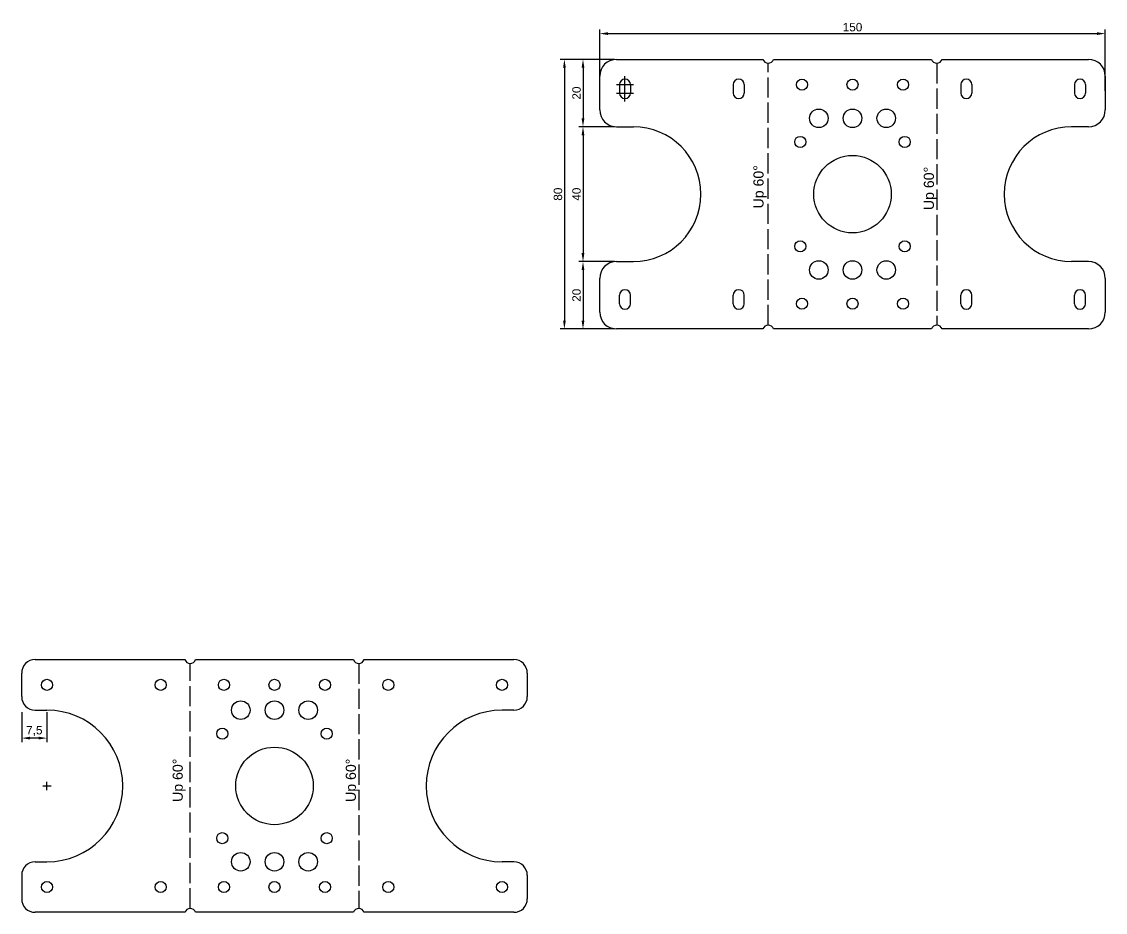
# Model space of a CAD drawing. Header units: millimetres. Extents: x -732 to 1284, y -422 to 234.
# Drawn here: x -75 to 246.5, y -37.5 to 226.8 of the extents above; entities that cross this region are included whole.
import ezdxf

# ---------------------------------------------------------------- set-up
doc = ezdxf.new("R2010")
doc.units = ezdxf.units.MM
doc.linetypes.add('ACAD_ISO02W100', pattern=[15, 12, -3])
doc.layers.add('BORDER', color=7, linetype='Continuous')
doc.layers.add('Izmeri', color=1, linetype='Continuous', lineweight=25)
doc.styles.get("Standard").update_dxf_attribs({"font": 'Arial.ttf'})
doc.dimstyles.new('ISO-25', dxfattribs={"dimtxt": 2.5, "dimasz": 2.5, "dimexe": 1.25, "dimexo": 0.625, "dimtad": 1, "dimtxsty": 'Standard', "dimcen": 2.5, "dimadec": 0, "dimazin": 0, "dimtfac": 1, "dimtmove": 0, "dimatfit": 3, "dimfxl": 1, "dimarcsym": 0})

# ---------------------------------------------------------------- blocks, each defined once
blk = doc.blocks.new('*D68')
at = {"color": 0, "lineweight": -2, "transparency": 16777216}
for p, q in [((-74.96, 21.86), (-74.96, 12.93)), ((-67.46, 21.86), (-67.46, 12.93)), ((-69.96, 14.18), (-72.46, 14.18))]:
    blk.add_line(p, q, dxfattribs=at)
at = {"color": 0, "transparency": 16777216}
for points in [[(-72.46, 14.59), (-72.46, 13.76), (-74.96, 14.18)], [(-69.96, 13.76), (-69.96, 14.59), (-67.46, 14.18)]]:
    blk.add_solid(points, dxfattribs=at)
at = {"layer": 'Defpoints', "color": 0, "transparency": 16777216}
for p in [(-74.96, 22.48), (-67.46, 22.48), (-74.96, 14.18)]:
    blk.add_point(p, dxfattribs=at)
at = {"color": 0, "transparency": 16777216, "insert": (-71.21, 16.3), "char_height": 2.5, "attachment_point": 5}
blk.add_mtext('7,5', dxfattribs=at)
blk = doc.blocks.new('*D74')
at = {"layer": 'Defpoints', "color": 0, "transparency": 16777216}
for p in [(246.51, 223.23), (96.51, 205.59), (246.51, 205.59)]:
    blk.add_point(p, dxfattribs=at)
at = {"layer": 'Izmeri', "color": 0, "lineweight": -2, "transparency": 16777216}
for p, q in [((96.51, 206.22), (96.51, 224.48)), ((99.01, 223.23), (244.01, 223.23)), ((246.51, 206.22), (246.51, 224.48))]:
    blk.add_line(p, q, dxfattribs=at)
at = {"layer": 'Izmeri', "color": 0, "transparency": 16777216}
for points in [[(99.01, 223.65), (99.01, 222.82), (96.51, 223.23)], [(244.01, 222.82), (244.01, 223.65), (246.51, 223.23)]]:
    blk.add_solid(points, dxfattribs=at)
at = {"layer": 'Izmeri', "color": 0, "transparency": 16777216, "insert": (171.51, 225.14), "char_height": 2.5, "attachment_point": 5}
blk.add_mtext('150', dxfattribs=at)
blk = doc.blocks.new('*D75')
at = {"layer": 'Defpoints', "color": 0, "transparency": 16777216}
for p in [(101.51, 215.59), (86.04, 135.59), (101.51, 135.59)]:
    blk.add_point(p, dxfattribs=at)
at = {"layer": 'Izmeri', "color": 0, "lineweight": -2, "transparency": 16777216}
for p, q in [((100.89, 215.59), (84.79, 215.59)), ((86.04, 213.09), (86.04, 138.09)), ((100.89, 135.59), (84.79, 135.59))]:
    blk.add_line(p, q, dxfattribs=at)
at = {"layer": 'Izmeri', "color": 0, "transparency": 16777216}
for points in [[(86.46, 213.09), (85.63, 213.09), (86.04, 215.59)], [(85.63, 138.09), (86.46, 138.09), (86.04, 135.59)]]:
    blk.add_solid(points, dxfattribs=at)
at = {"layer": 'Izmeri', "color": 0, "transparency": 16777216, "insert": (84.14, 175.59), "char_height": 2.5, "attachment_point": 5, "rotation": 90}
blk.add_mtext('80', dxfattribs=at)
blk = doc.blocks.new('*D76')
at = {"layer": 'Defpoints', "color": 0, "transparency": 16777216}
for p in [(101.51, 215.59), (91.56, 195.59), (101.51, 195.59)]:
    blk.add_point(p, dxfattribs=at)
at = {"layer": 'Izmeri', "color": 0, "lineweight": -2, "transparency": 16777216}
for p, q in [((100.89, 215.59), (90.31, 215.59)), ((91.56, 213.09), (91.56, 198.09)), ((100.89, 195.59), (90.31, 195.59))]:
    blk.add_line(p, q, dxfattribs=at)
at = {"layer": 'Izmeri', "color": 0, "transparency": 16777216}
for points in [[(91.97, 213.09), (91.14, 213.09), (91.56, 215.59)], [(91.14, 198.09), (91.97, 198.09), (91.56, 195.59)]]:
    blk.add_solid(points, dxfattribs=at)
at = {"layer": 'Izmeri', "color": 0, "transparency": 16777216, "insert": (89.65, 205.59), "char_height": 2.5, "attachment_point": 5, "rotation": 90}
blk.add_mtext('20', dxfattribs=at)
blk = doc.blocks.new('*D77')
at = {"layer": 'Defpoints', "color": 0, "transparency": 16777216}
for p in [(101.51, 195.59), (91.56, 155.59), (101.51, 155.59)]:
    blk.add_point(p, dxfattribs=at)
at = {"layer": 'Izmeri', "color": 0, "lineweight": -2, "transparency": 16777216}
for p, q in [((100.89, 195.59), (90.31, 195.59)), ((91.56, 193.09), (91.56, 158.09)), ((100.89, 155.59), (90.31, 155.59))]:
    blk.add_line(p, q, dxfattribs=at)
at = {"layer": 'Izmeri', "color": 0, "transparency": 16777216}
for points in [[(91.97, 193.09), (91.14, 193.09), (91.56, 195.59)], [(91.14, 158.09), (91.97, 158.09), (91.56, 155.59)]]:
    blk.add_solid(points, dxfattribs=at)
at = {"layer": 'Izmeri', "color": 0, "transparency": 16777216, "insert": (89.65, 175.59), "char_height": 2.5, "attachment_point": 5, "rotation": 90}
blk.add_mtext('40', dxfattribs=at)
blk = doc.blocks.new('*D78')
at = {"layer": 'Defpoints', "color": 0, "transparency": 16777216}
for p in [(101.51, 155.59), (91.56, 135.59), (101.51, 135.59)]:
    blk.add_point(p, dxfattribs=at)
at = {"layer": 'Izmeri', "color": 0, "lineweight": -2, "transparency": 16777216}
for p, q in [((100.89, 155.59), (90.31, 155.59)), ((91.56, 153.09), (91.56, 138.09)), ((100.89, 135.59), (90.31, 135.59))]:
    blk.add_line(p, q, dxfattribs=at)
at = {"layer": 'Izmeri', "color": 0, "transparency": 16777216}
for points in [[(91.97, 153.09), (91.14, 153.09), (91.56, 155.59)], [(91.14, 138.09), (91.97, 138.09), (91.56, 135.59)]]:
    blk.add_solid(points, dxfattribs=at)
at = {"layer": 'Izmeri', "color": 0, "transparency": 16777216, "insert": (89.65, 145.59), "char_height": 2.5, "attachment_point": 5, "rotation": 90}
blk.add_mtext('20', dxfattribs=at)

msp = doc.modelspace()

# ---------------------------------------------------------------- linework, layer by layer
for p, q in [((102.362, 208.093), (102.362, 205.593)), ((105.662, 208.093), (105.662, 205.593)), ((136.112, 208.093), (136.112, 205.593)), ((139.412, 208.093), (139.412, 205.593)), ((203.612, 208.093), (203.612, 205.593)), ((206.912, 208.093), (206.912, 205.593)), ((237.362, 208.093), (237.362, 205.593)), ((240.662, 208.093), (240.662, 205.593)), ((102.362, 143.093), (102.362, 145.593)), ((105.662, 143.093), (105.662, 145.593)), ((136.112, 143.093), (136.112, 145.593)), ((139.412, 143.093), (139.412, 145.593)), ((203.612, 143.093), (203.612, 145.593)), ((206.912, 143.093), (206.912, 145.593)), ((237.362, 143.093), (237.362, 145.593)), ((240.662, 143.093), (240.662, 145.593)), ((-67.465, -1.268), (-67.465, 1.232)), ((-68.715, -0.018), (-66.215, -0.018))]:
    msp.add_line(p, q)
for centre in [(156.512, 208.093), (171.512, 208.093), (186.512, 208.093), (156.512, 143.093), (171.512, 143.093), (186.512, 143.093)]:
    msp.add_circle(centre, 1.65)
for centre, start, end in [((106.512, 175.593), 270, 90), ((236.512, 175.593), 90, 270)]:
    msp.add_arc(centre, 20, start, end)
at = {"layer": 'BORDER'}
for p, q in [((101.512, 215.593), (144.939, 215.593)), ((148.084, 215.593), (194.939, 215.593)), ((198.084, 215.593), (241.512, 215.593)), ((96.512, 200.593), (96.512, 210.593)), ((246.512, 210.593), (246.512, 200.593)), ((101.512, 195.593), (106.512, 195.593)), ((241.512, 195.593), (236.512, 195.593)), ((101.512, 155.593), (106.512, 155.593)), ((241.512, 155.593), (236.512, 155.593)), ((96.512, 140.593), (96.512, 150.593)), ((246.512, 150.593), (246.512, 140.593)), ((144.939, 135.593), (101.512, 135.593)), ((194.939, 135.593), (148.084, 135.593)), ((241.512, 135.593), (198.084, 135.593)), ((-70.965, 37.482), (-26.537, 37.482)), ((-23.393, 37.482), (23.463, 37.482)), ((26.607, 37.482), (71.035, 37.482)), ((-74.965, 26.482), (-74.965, 33.482)), ((75.035, 33.482), (75.035, 26.482)), ((-70.965, 22.482), (-67.465, 22.482)), ((71.035, 22.482), (67.535, 22.482)), ((-70.965, -22.518), (-67.465, -22.518)), ((71.035, -22.518), (67.535, -22.518)), ((-74.965, -26.518), (-74.965, -33.518)), ((75.035, -26.518), (75.035, -33.518)), ((-26.537, -37.518), (-70.965, -37.518)), ((23.463, -37.518), (-23.393, -37.518)), ((71.035, -37.518), (26.607, -37.518))]:
    msp.add_line(p, q, dxfattribs=at)
at = {"layer": 'BORDER', "linetype": 'ACAD_ISO02W100', "ltscale": 0.5}
for p, q in [((146.512, 136.743), (146.512, 214.443)), ((196.512, 214.443), (196.512, 136.743)), ((-24.965, -36.368), (-24.965, 36.332)), ((25.035, 36.332), (25.035, -36.368))]:
    msp.add_line(p, q, dxfattribs=at)
at = {"layer": 'BORDER'}
for centre, radius in [((161.512, 198.093), 2.75), ((171.512, 198.093), 2.75), ((181.512, 198.093), 2.75), ((156.012, 191.093), 1.65), ((187.012, 191.093), 1.65), ((171.512, 175.593), 11.5), ((156.012, 160.093), 1.65), ((187.012, 160.093), 1.65), ((161.512, 153.093), 2.75), ((171.512, 153.093), 2.75), ((181.512, 153.093), 2.75), ((-67.465, 29.982), 1.65), ((-33.715, 29.982), 1.65), ((-14.965, 29.982), 1.65), ((0.035, 29.982), 1.65), ((15.035, 29.982), 1.65), ((33.785, 29.982), 1.65), ((67.535, 29.982), 1.65), ((-9.965, 22.482), 2.75), ((0.035, 22.482), 2.75), ((10.035, 22.482), 2.75), ((-15.465, 15.482), 1.65), ((15.535, 15.482), 1.65), ((0.035, -0.018), 11.5), ((-15.465, -15.518), 1.65), ((15.535, -15.518), 1.65), ((-9.965, -22.518), 2.75), ((0.035, -22.518), 2.75), ((10.035, -22.518), 2.75), ((-67.465, -30.018), 1.65), ((-33.715, -30.018), 1.65), ((-14.965, -30.018), 1.65), ((0.035, -30.018), 1.65), ((15.035, -30.018), 1.65), ((33.785, -30.018), 1.65), ((67.535, -30.018), 1.65)]:
    msp.add_circle(centre, radius, dxfattribs=at)
for centre, radius, start, end in [((101.512, 210.593), 5, 90, 180), ((146.512, 216.093), 1.65, 197.6397, 342.3603), ((196.512, 216.093), 1.65, 197.6397, 342.3603), ((241.512, 210.593), 5, 0, 90), ((104.012, 208.093), 1.65, 0, 180), ((137.762, 208.093), 1.65, 0, 180), ((205.262, 208.093), 1.65, 0, 180), ((239.012, 208.093), 1.65, 0, 180), ((104.012, 205.593), 1.65, 180, 0), ((137.762, 205.593), 1.65, 180, 0), ((205.262, 205.593), 1.65, 180, 0), ((239.012, 205.593), 1.65, 180, 0), ((101.512, 200.593), 5, 180, 270), ((241.512, 200.593), 5, 270, 0), ((101.512, 150.593), 5, 90, 180), ((241.512, 150.593), 5, 0, 90), ((104.012, 145.593), 1.65, 0, 180), ((137.762, 145.593), 1.65, 0, 180), ((205.262, 145.593), 1.65, 0, 180), ((239.012, 145.593), 1.65, 0, 180), ((104.012, 143.093), 1.65, 180, 0), ((137.762, 143.093), 1.65, 180, 0), ((205.262, 143.093), 1.65, 180, 0), ((239.012, 143.093), 1.65, 180, 0), ((101.512, 140.593), 5, 180, 270), ((241.512, 140.593), 5, 270, 0), ((146.512, 135.093), 1.65, 17.6397, 162.3603), ((196.512, 135.093), 1.65, 17.6397, 162.3603), ((-70.965, 33.482), 4, 90, 180), ((-24.965, 37.982), 1.65, 197.6397, 342.3603), ((25.035, 37.982), 1.65, 197.6397, 342.3603), ((71.035, 33.482), 4, 0, 90), ((-70.965, 26.482), 4, 180, 270), ((71.035, 26.482), 4, 270, 0), ((-67.465, -0.018), 22.5, 270, 90), ((67.535, -0.018), 22.5, 90, 270), ((-70.965, -26.518), 4, 90, 180), ((71.035, -26.518), 4, 0, 90), ((-70.965, -33.518), 4, 180, 270), ((71.035, -33.518), 4, 270, 0), ((-24.965, -38.018), 1.65, 17.6397, 162.3603), ((25.035, -38.018), 1.65, 17.6397, 162.3603)]:
    msp.add_arc(centre, radius, start, end, dxfattribs=at)
at = {"layer": 'Izmeri'}
for p, q in [((104.012, 205.593), (104.012, 210.593)), ((101.512, 208.093), (106.512, 208.093)), ((104.012, 203.093), (104.012, 208.093)), ((101.512, 205.593), (106.512, 205.593))]:
    msp.add_line(p, q, dxfattribs=at)

# ---------------------------------------------------------------- texts
for p in [(145.122, 171.345), (195.659, 170.853), (-27.182, -4.758), (24.182, -4.758)]:
    msp.add_text('Up 60%%D', height=3, rotation=90, dxfattribs=at).set_placement(p)

# ---------------------------------------------------------------- dimensions: what is measured, and where the dimension line sits
dim = msp.add_linear_dim(base=(-74.965, 14.176), p1=(-67.465, 22.482), p2=(-74.965, 22.482), dimstyle='ISO-25')
dim.commit()
dim.dimension.update_dxf_attribs({"geometry": '*D68', "text_midpoint": (-71.215, 16.297)})
dim = msp.add_linear_dim(base=(246.512, 223.234), p1=(96.512, 205.593), p2=(246.512, 205.593), dimstyle='ISO-25', dxfattribs=at)
dim.commit()
dim.dimension.update_dxf_attribs({"geometry": '*D74', "text_midpoint": (171.512, 225.135)})
for base, p1, p2, picture, middle in [((86.044, 135.593), (101.512, 215.593), (101.512, 135.593), '*D75', (84.143, 175.593)), ((91.556, 195.593), (101.512, 215.593), (101.512, 195.593), '*D76', (89.655, 205.593)), ((91.556, 155.593), (101.512, 195.593), (101.512, 155.593), '*D77', (89.655, 175.593)), ((91.556, 135.593), (101.512, 155.593), (101.512, 135.593), '*D78', (89.655, 145.593))]:
    dim = msp.add_linear_dim(base=base, p1=p1, p2=p2, angle=90, dimstyle='ISO-25', dxfattribs=at)
    dim.commit()
    dim.dimension.update_dxf_attribs({"geometry": picture, "text_midpoint": middle})

doc.saveas('drawing.dxf')
